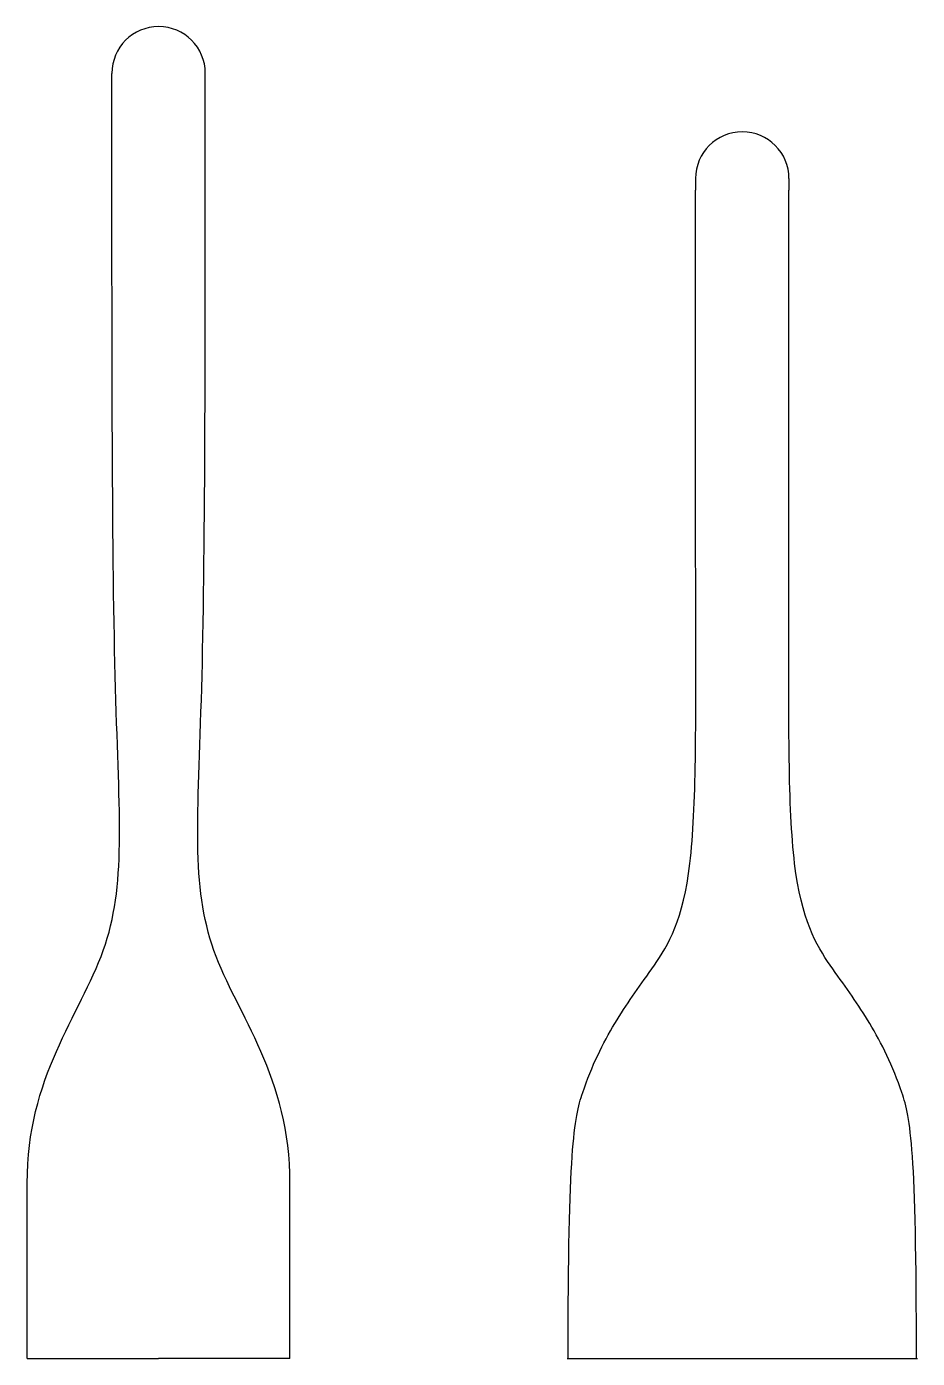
# Model space of a CAD drawing. Header units: inches. Extents: x -1.1 to 6.5, y 0 to 11.4.
import ezdxf

# ---------------------------------------------------------------- set-up
doc = ezdxf.new("R2010")
doc.units = ezdxf.units.IN
doc.layers.get('0').update_dxf_attribs({"linetype": 'CONTINUOUS', "lineweight": 25, "true_color": 0x000000})

msp = doc.modelspace()

# ---------------------------------------------------------------- linework, layer by layer
for p, q in [((4.6, 10.1), (4.6, 10)), ((5.4, 10.1), (5.4, 10)), ((-1.125, 0), (-1.125, 1.5)), ((1.125, 0), (1.125, 1.5)), ((-1.125, 0), (0, 0)), ((1.125, 0), (0, 0)), ((3.5, 0), (6.5, 0))]:
    msp.add_line(p, q)
for centre, start, end in [((0, 11), 90, 180), ((0, 11), 360, 90), ((5, 10.1), 90, 180), ((5, 10.1), 360, 90)]:
    msp.add_arc(centre, 0.4, start, end)
for points in [[(-1.125, 1.5), (-1.131, 2.402), (-0.214, 3.472), (-0.4, 5.2), (-0.4, 8.5), (-0.4, 11)], [(1.125, 1.5), (1.131, 2.402), (0.214, 3.472), (0.4, 5.2), (0.4, 8.5), (0.4, 11)], [(3.508, 0), (3.508, 1.8), (3.608, 2.3), (3.908, 2.9), (4.208, 3.3), (4.608, 3.9), (4.6, 6), (4.6, 9), (4.6, 10), (4.6, 10)], [(6.492, 0), (6.492, 1.8), (6.392, 2.3), (6.092, 2.9), (5.792, 3.3), (5.392, 3.9), (5.4, 6), (5.4, 9), (5.4, 10), (5.4, 10)]]:
    msp.add_open_spline(points, degree=3)

doc.saveas('drawing.dxf')
